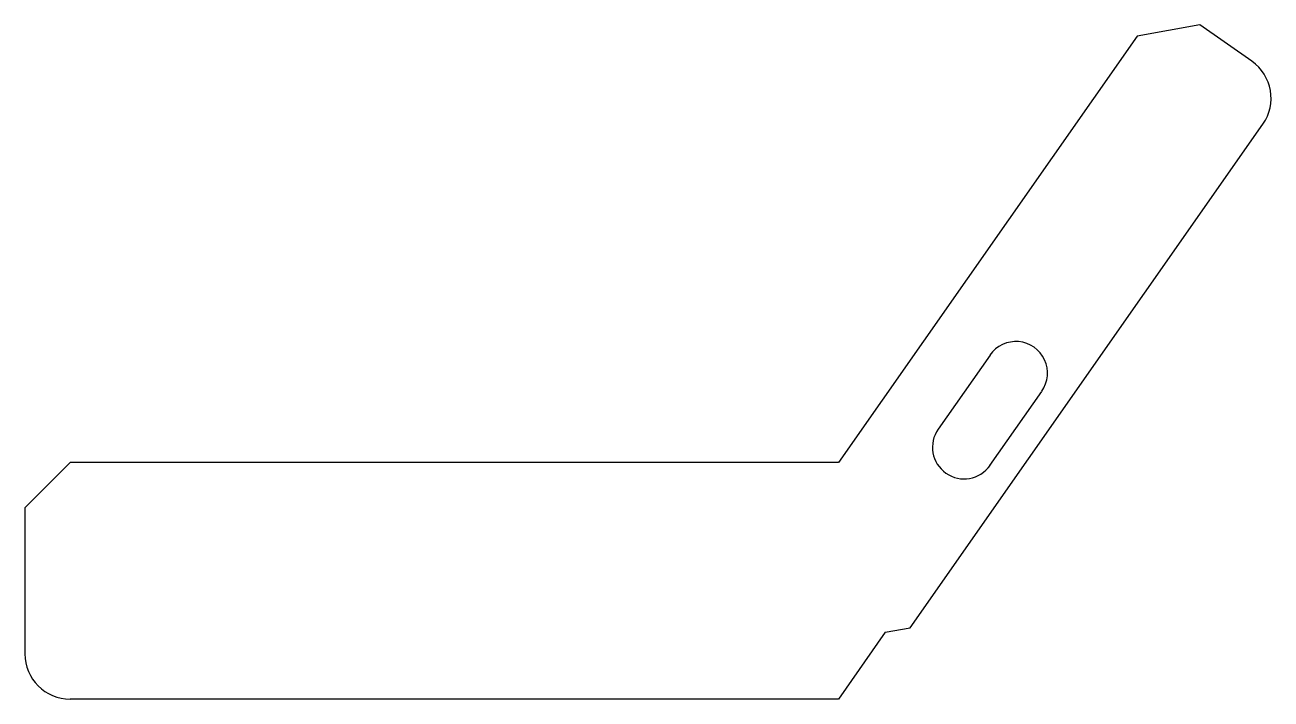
# Model space of a CAD drawing. Header units: millimetres. Extents: x 0 to 138, y 0 to 75.
import ezdxf

# ---------------------------------------------------------------- set-up
doc = ezdxf.new("R2010")
doc.units = ezdxf.units.MM

msp = doc.modelspace()

# ---------------------------------------------------------------- linework, layer by layer
at = {"color": 7, "linetype": 'Continuous', "lineweight": 25}
for p, q in [((129.99, 74.55), (123.03, 73.32)), ((135.73, 70.54), (129.99, 74.55)), ((123.03, 73.32), (90, 26.15)), ((97.95, 7.87), (136.95, 63.57)), ((106.77, 38.04), (101.03, 29.85)), ((106.76, 25.84), (112.5, 34.03)), ((5, 26.15), (0, 21.15)), ((90, 26.15), (5, 26.15)), ((0, 21.15), (0, 5)), ((95.17, 7.38), (90, 0)), ((95.17, 7.38), (97.95, 7.87)), ((90, 0), (5, 0))]:
    msp.add_line(p, q, dxfattribs=at)
for centre, radius, start, end in [((132.86, 66.44), 5, 325, 55), ((109.63, 36.04), 3.5, 325, 145), ((103.9, 27.85), 3.5, 145, 325), ((5, 5), 5, 180, 270)]:
    msp.add_arc(centre, radius, start, end, dxfattribs=at)

doc.saveas('drawing.dxf')
